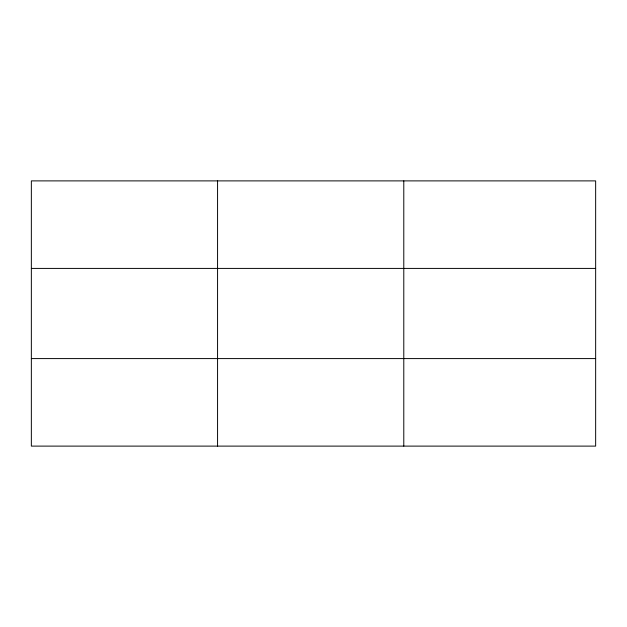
<?xml version="1.0" encoding="UTF-8"?>
<svg xmlns="http://www.w3.org/2000/svg" width="627" height="627" viewBox="0 0 627 627"><rect width="100%" height="100%" fill="white"/><g stroke="black" fill="none" stroke-linecap="round" stroke-linejoin="round"><path stroke-width="0.94" d="M217.569 446.111L217.569 180.889M403.788 446.111L403.788 180.889M595.65 358.589L595.65 446.111L31.35 446.111L31.35 180.889L595.65 180.889L595.65 358.589L31.35 358.589M31.35 268.411L595.65 268.411"/></g></svg>
